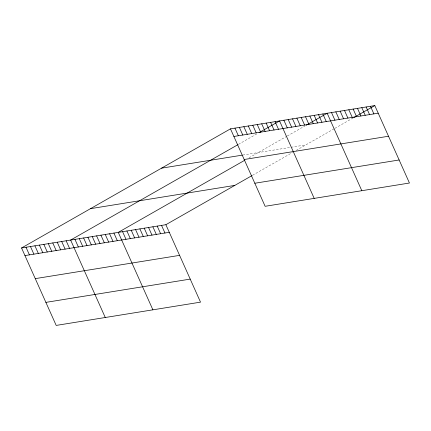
<?xml version="1.0" encoding="UTF-8"?>
<svg xmlns="http://www.w3.org/2000/svg" width="431" height="431" viewBox="0 0 431 431"><rect width="100%" height="100%" fill="white"/><g stroke="black" fill="none" stroke-linecap="round" stroke-linejoin="round"><path stroke-width="0.32" stroke-dasharray="2.15 1.62" d="M238.526 144.331L257.329 133.61M249.086 157.789L286.723 136.325M287.294 136.002L304.959 125.933M252.582 175.266L292.407 152.563M296.172 150.414L334.354 128.648M334.919 128.325L353.156 117.927M242.772 155.063L290.397 147.386M291.017 147.283L305.859 144.891"/><path stroke-width="0.65" d="M21.55 247.976L165.876 224.702L200.523 302.147L56.192 325.416L21.55 247.976L230.477 128.853L374.808 105.584L409.45 183.024L265.124 206.298L230.477 128.853M237.955 144.654L70.619 240.062L105.266 317.507M259.036 132.635L279.552 120.939L314.194 198.384M244.781 160.24L118.25 232.384L152.892 309.824M306.096 125.281L327.177 113.261L361.819 190.707M165.876 224.702L252.043 175.573M353.727 117.604L374.808 105.584M233.882 136.465L378.213 113.191M161.533 168.165L242.152 155.165M244.194 159.508L388.52 136.239M90.499 208.663L234.825 185.395M254.813 183.25L399.144 159.982M24.955 255.588L169.281 232.314M35.261 278.631L179.592 255.362M45.885 302.373L190.211 279.105M370.477 106.279L373.882 113.892M366.151 106.98L369.556 114.592M361.819 107.675L365.224 115.287M357.488 108.375L360.892 115.987M353.156 109.07L356.561 116.682M348.83 109.77L352.235 117.383M344.498 110.471L347.903 118.083M340.167 111.166L343.572 118.778M335.841 111.866L339.245 119.479M331.509 112.561L334.914 120.174M322.851 113.962L326.256 121.569M318.52 114.657L321.925 122.269M314.188 115.357L317.593 122.97M309.862 116.052L313.267 123.665M305.531 116.753L308.935 124.365M301.199 117.447L304.604 125.06M296.873 118.148L300.278 125.76M292.541 118.848L295.946 126.461M288.21 119.543L291.615 127.156M283.884 120.244L287.288 127.856M275.091 121.661L278.496 129.273M270.63 122.377L274.035 129.99M266.169 123.099L269.574 130.712M261.709 123.816L265.113 131.428M257.248 124.537L260.653 132.15M252.787 125.254L256.192 132.867M248.326 125.976L251.731 133.588M243.865 126.692L247.27 134.305M239.404 127.414L242.809 135.027M234.938 128.131L238.348 135.743M161.55 225.402L164.954 233.015M157.218 226.103L160.623 233.71M152.886 226.798L156.291 234.41M148.56 227.498L151.965 235.11M144.229 228.193L147.634 235.805M139.897 228.893L143.302 236.506M135.571 229.588L138.976 237.201M131.239 230.289L134.644 237.901M126.908 230.989L130.313 238.596M122.582 231.684L125.987 239.297M113.919 233.079L117.324 240.692M109.593 233.78L112.997 241.392M105.261 234.48L108.666 242.087M100.929 235.175L104.334 242.788M96.603 235.876L100.008 243.488M92.272 236.571L95.677 244.183M87.94 237.271L91.345 244.883M83.609 237.966L87.014 245.578M79.282 238.666L82.687 246.279M74.951 239.367L78.356 246.974M66.158 240.784L69.563 248.396M61.698 241.5L65.103 249.113M57.237 242.222L60.642 249.835M52.776 242.939L56.181 250.551M48.315 243.66L51.72 251.273M43.854 244.377L47.259 251.99M39.393 245.099L42.798 252.711M34.933 245.815L38.337 253.428M30.472 246.537L33.877 254.15M26.011 247.254L29.416 254.866"/></g></svg>
